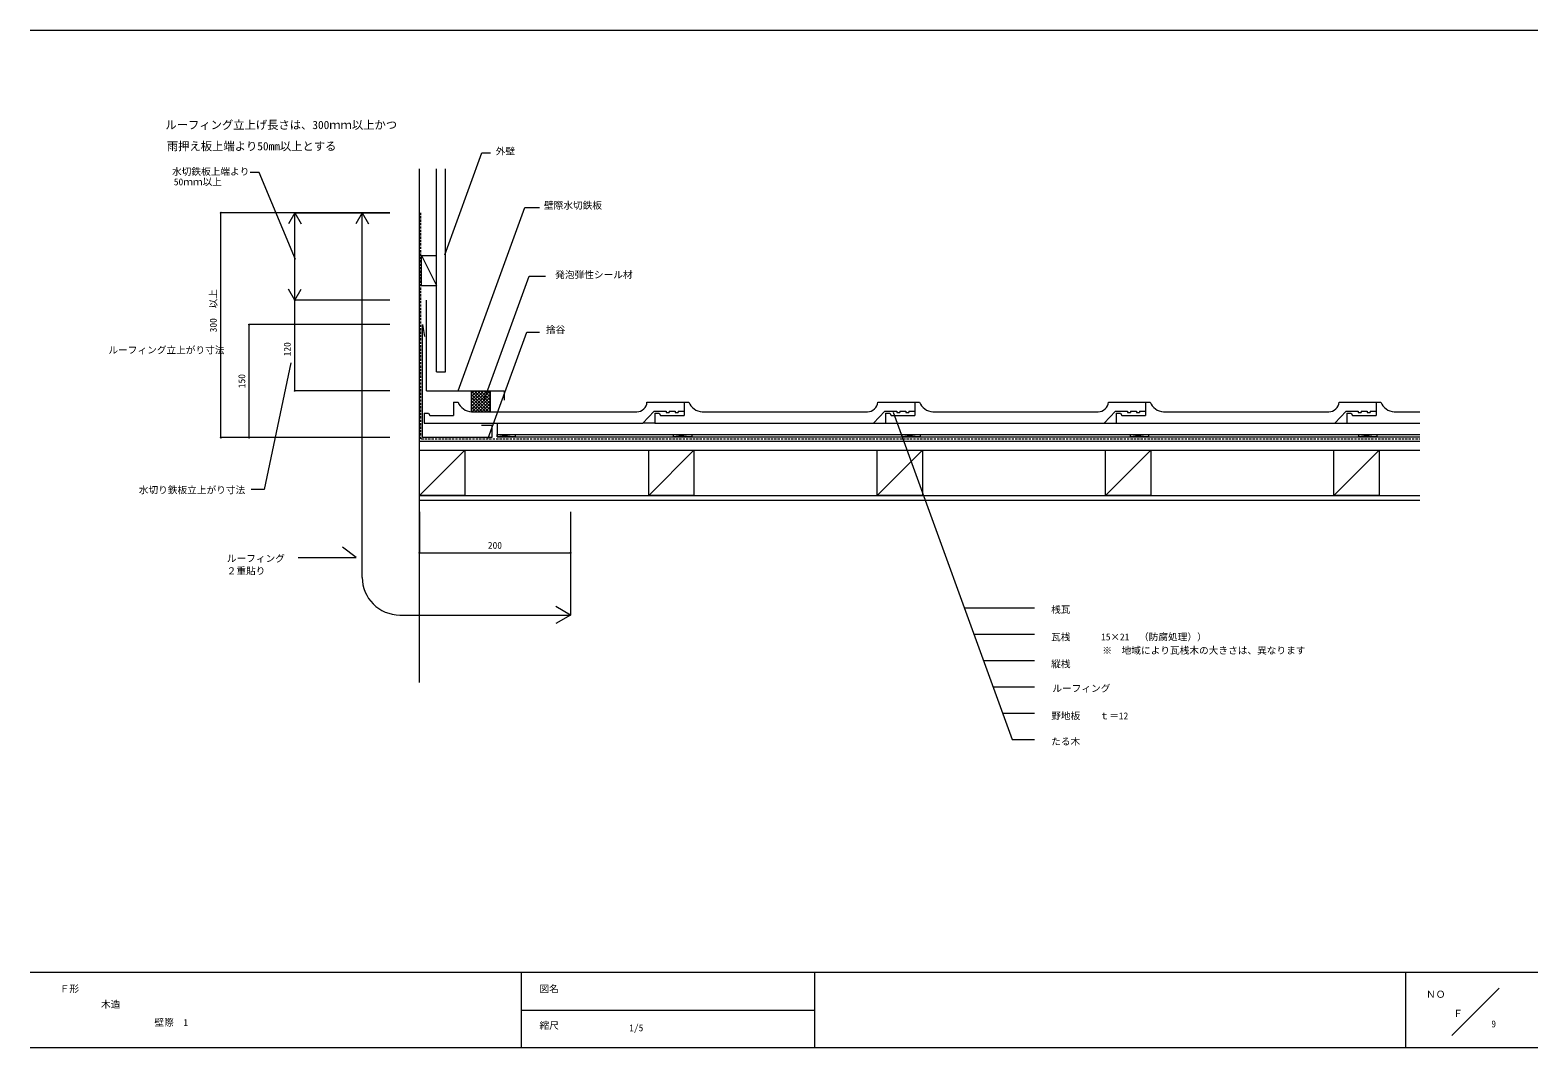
# Model space of a CAD drawing. Units: millimetres, scale not verified, with parts at other scales. Extents: x -198 to 202, y -140 to 130.
import ezdxf
from ezdxf.enums import TextEntityAlignment as Align

# ---------------------------------------------------------------- set-up
doc = ezdxf.new("R2010")
doc.units = ezdxf.units.MM
doc.header["$LTSCALE"] = 0.5
doc.header["$PDMODE"] = 32
doc.header["$PDSIZE"] = 0.25
doc.linetypes.add('DASHED1', pattern=[1.8, 1.2, -0.6])
for name, color, linetype, lineweight in [('0-0', 5, 'Continuous', 18), ('0-1', 7, 'Continuous', 18), ('1-0', 7, 'Continuous', 18), ('1-1', 3, 'Continuous', 18), ('1-2', 7, 'Continuous', 18), ('1-3', 7, 'Continuous', 18)]:
    doc.layers.add(name, color=color, linetype=linetype, lineweight=lineweight)
doc.styles.add('ＭＳ ゴシック', font='')
doc.styles.get('ＭＳ ゴシック').set_extended_font_data('MS Gothic')

msp = doc.modelspace()

# ---------------------------------------------------------------- linework, layer by layer
at = {"layer": '0-0'}
for p, q in [((-197.5676, 130.0135), (202.4324, 130.0135)), ((202.4324, -119.9865), (-197.5676, -119.9865)), ((-67.2973, -119.9865), (-67.2973, -139.9865)), ((10.5405, -119.9865), (10.5405, -139.9865)), ((167.4325, -139.9865), (167.4325, -119.9865)), ((192.1622, -124.1757), (179.5946, -136.7432)), ((-67.2973, -129.9865), (10.5405, -129.9865)), ((202.4324, -139.9865), (-197.5676, -139.9865))]:
    msp.add_line(p, q, dxfattribs=at)
at = {"layer": '0-1'}
for p, q in [((-87.5676, 70.4189), (-77.7341, 97.436)), ((-84.054, 34.3595), (-66.3631, 82.965)), ((-77.1695, 31.7027), (-65.1588, 64.7017)), ((50.2547, -23.2242), (68.9189, -23.2242)), ((52.8025, -30.2242), (68.9189, -30.2242)), ((55.3503, -37.2242), (68.9189, -37.2242)), ((57.8981, -44.2242), (68.9189, -44.2242)), ((60.4459, -51.2242), (68.9189, -51.2242))]:
    msp.add_line(p, q, dxfattribs=at)
at = {"layer": '1-0'}
for p, q in [((-94.254, -43.0946), (-94.254, 93.2323)), ((-94.254, 20.9595), (171.0811, 20.9595)), ((-73.6636, 22.7595), (-68.8636, 22.1595)), ((-73.6636, 22.7595), (171.0811, 22.7595)), ((-73.6636, 22.1595), (171.0811, 22.1595)), ((-26.8541, 22.7595), (-22.0541, 22.1595)), ((33.7459, 22.7595), (38.5459, 22.1595)), ((94.3459, 22.7595), (99.1459, 22.1595)), ((154.9459, 22.7595), (159.7459, 22.1595)), ((-94.254, 18.5595), (-82.0541, 18.5595)), ((-82.254, 18.5595), (-94.254, 6.5595)), ((-94.0541, 18.5595), (171.0811, 18.5595)), ((-21.4541, 18.5595), (-33.4541, 6.5595)), ((39.1459, 18.5595), (27.1459, 6.5595)), ((99.7459, 18.5595), (87.7459, 6.5595)), ((160.3459, 18.5595), (148.3459, 6.5595)), ((-94.254, 5.3595), (171.0811, 5.3595))]:
    msp.add_line(p, q, dxfattribs=at)
at = {"layer": '1-0', "color": 3}
for p, q in [((-87.4541, 25.7595), (-35.0541, 25.7595)), ((-31.8541, 25.7595), (26.1459, 25.7595)), ((29.3459, 25.7595), (87.3459, 25.7595)), ((29.3459, 25.7595), (87.3459, 25.7595)), ((90.5459, 25.7595), (148.5459, 25.7595)), ((90.5459, 25.7595), (148.5459, 25.7595)), ((151.7459, 25.7595), (171.0811, 25.7595)), ((151.7459, 25.7595), (171.0811, 25.7595))]:
    msp.add_line(p, q, dxfattribs=at)
at = {"layer": '1-0', "color": 3, "linetype": 'DASHED1'}
msp.add_line((-93.7495, 21.5595), (171.0811, 21.5595), dxfattribs=at)
at = {"layer": '1-0'}
for points in [[(-73.6636, 22.7595), (-73.6636, 22.1595), (-73.6636, 22.7595)], [(-73.6636, 22.7595), (-68.8636, 22.7595), (-68.8636, 22.1595), (-73.6636, 22.1595)], [(-82.0541, 6.5595), (-94.254, 6.5595), (171.0811, 6.5595)]]:
    msp.add_lwpolyline(points, dxfattribs=at)
for points in [[(-26.8541, 22.1595), (-26.8541, 22.7595), (-22.0541, 22.7595), (-22.0541, 22.1595)], [(33.7459, 22.1595), (33.7459, 22.7595), (38.5459, 22.7595), (38.5459, 22.1595)], [(94.3459, 22.1595), (94.3459, 22.7595), (99.1459, 22.7595), (99.1459, 22.1595)], [(154.9459, 22.1595), (154.9459, 22.7595), (159.7459, 22.7595), (159.7459, 22.1595)], [(-94.254, 6.5595), (-94.254, 18.5595), (-82.254, 18.5595), (-82.254, 6.5595)], [(-33.4541, 6.5595), (-33.4541, 18.5595), (-21.4541, 18.5595), (-21.4541, 6.5595)], [(27.1459, 6.5595), (27.1459, 18.5595), (39.1459, 18.5595), (39.1459, 6.5595)], [(87.7459, 6.5595), (87.7459, 18.5595), (99.7459, 18.5595), (99.7459, 6.5595)], [(148.3459, 6.5595), (148.3459, 18.5595), (160.3459, 18.5595), (160.3459, 6.5595)]]:
    msp.add_lwpolyline(points, close=True, dxfattribs=at)
at = {"layer": '1-1', "linetype": 'DASHED1'}
for p, q in [((-93.9251, 21.5595), (-93.9251, 81.5595)), ((-93.7495, 21.5595), (-93.9251, 21.5595))]:
    msp.add_line(p, q, dxfattribs=at)
at = {"layer": '1-1', "color": 2}
for p, q in [((-92.4543, 34.3595), (-92.4543, 58.3595)), ((-92.4543, 34.3595), (-71.7743, 34.3595)), ((-71.7743, 34.3595), (-71.7743, 31.8287)), ((-75.0541, 25.155), (-77.7807, 25.155)), ((-75.0541, 25.155), (-75.0541, 21.9074))]:
    msp.add_line(p, q, dxfattribs=at)
at = {"layer": '1-1'}
for p, q in [((-93.0541, 28.3595), (-93.0541, 25.7595)), ((-93.0541, 28.3595), (-91.8541, 28.3595)), ((-91.8541, 28.3595), (-91.57, 27.7595)), ((-85.2541, 31.3595), (-85.2541, 27.7595)), ((-85.2541, 31.3595), (-84.054, 31.3595)), ((-80.454, 28.7595), (-36.6541, 28.7595)), ((-32.0541, 28.9595), (-35.0541, 25.7595)), ((-33.9163, 31.3595), (-24.0541, 31.3595)), ((-32.0541, 28.9595), (-28.8541, 28.9595)), ((-31.8541, 28.3595), (-31.8541, 25.7595)), ((-31.8541, 28.3595), (-30.6541, 28.3595)), ((-30.6541, 28.3595), (-30.37, 27.7595)), ((-28.8541, 28.9595), (-28.8541, 28.5595)), ((-28.8541, 28.5595), (-28.0541, 28.5595)), ((-28.0541, 28.9595), (-28.0541, 28.5595)), ((-28.0541, 28.9595), (-26.4541, 28.9595)), ((-26.4541, 28.9595), (-26.4541, 28.5595)), ((-26.4541, 28.5595), (-25.6541, 28.5595)), ((-25.6541, 28.9595), (-25.6541, 28.5595)), ((-25.6541, 28.9595), (-24.0541, 28.9595)), ((-24.0541, 31.3595), (-24.0541, 28.9595)), ((-24.0541, 31.3595), (-24.0541, 27.7595)), ((-24.0541, 31.3595), (-22.854, 31.3595)), ((-19.2541, 28.7595), (24.5459, 28.7595)), ((29.1459, 28.9595), (26.1459, 25.7595)), ((27.2837, 31.3595), (37.1459, 31.3595)), ((29.1459, 28.9595), (32.3459, 28.9595)), ((29.3459, 28.3595), (29.3459, 25.7595)), ((29.3459, 28.3595), (30.5459, 28.3595)), ((30.5459, 28.3595), (30.83, 27.7595)), ((32.3459, 28.9595), (32.3459, 28.5595)), ((32.3459, 28.5595), (33.1459, 28.5595)), ((33.1459, 28.9595), (33.1459, 28.5595)), ((33.1459, 28.9595), (34.7459, 28.9595)), ((34.7459, 28.9595), (34.7459, 28.5595)), ((34.7459, 28.5595), (35.5459, 28.5595)), ((35.5459, 28.9595), (35.5459, 28.5595)), ((35.5459, 28.9595), (37.1459, 28.9595)), ((37.1459, 31.3595), (37.1459, 28.9595)), ((37.1459, 31.3595), (37.1459, 27.7595)), ((37.1459, 31.3595), (38.3459, 31.3595)), ((41.9459, 28.7595), (85.7459, 28.7595)), ((90.3459, 28.9595), (87.3459, 25.7595)), ((88.4837, 31.3595), (98.3459, 31.3595)), ((90.3459, 28.9595), (93.5459, 28.9595)), ((90.5459, 28.3595), (90.5459, 25.7595)), ((90.5459, 28.3595), (91.7459, 28.3595)), ((91.7459, 28.3595), (92.03, 27.7595)), ((93.5459, 28.9595), (93.5459, 28.5595)), ((93.5459, 28.5595), (94.3459, 28.5595)), ((94.3459, 28.9595), (94.3459, 28.5595)), ((94.3459, 28.9595), (95.9459, 28.9595)), ((95.9459, 28.9595), (95.9459, 28.5595)), ((95.9459, 28.5595), (96.7459, 28.5595)), ((96.7459, 28.9595), (96.7459, 28.5595)), ((96.7459, 28.9595), (98.3459, 28.9595)), ((98.3459, 31.3595), (98.3459, 28.9595)), ((98.3459, 31.3595), (98.3459, 27.7595)), ((98.3459, 31.3595), (99.5459, 31.3595)), ((103.1459, 28.7595), (146.9459, 28.7595)), ((151.5459, 28.9595), (148.5459, 25.7595)), ((149.6837, 31.3595), (159.5459, 31.3595)), ((151.5459, 28.9595), (154.7459, 28.9595)), ((151.7459, 28.3595), (151.7459, 25.7595)), ((151.7459, 28.3595), (152.9459, 28.3595)), ((152.9459, 28.3595), (153.23, 27.7595)), ((154.7459, 28.9595), (154.7459, 28.5595)), ((154.7459, 28.5595), (155.5459, 28.5595)), ((155.5459, 28.9595), (155.5459, 28.5595)), ((155.5459, 28.9595), (157.1459, 28.9595)), ((157.1459, 28.9595), (157.1459, 28.5595)), ((157.1459, 28.5595), (157.9459, 28.5595)), ((157.9459, 28.9595), (157.9459, 28.5595)), ((157.9459, 28.9595), (159.5459, 28.9595)), ((159.5459, 31.3595), (159.5459, 28.9595)), ((159.5459, 31.3595), (159.5459, 27.7595)), ((159.5459, 31.3595), (160.746, 31.3595)), ((164.3459, 28.7595), (171.0811, 28.7595)), ((-93.0541, 25.7595), (-35.0541, 25.7595)), ((-91.57, 27.7595), (-85.2541, 27.7595)), ((-31.8541, 25.7595), (26.1459, 25.7595)), ((-30.37, 27.7595), (-24.0541, 27.7595)), ((30.83, 27.7595), (37.1459, 27.7595)), ((92.03, 27.7595), (98.3459, 27.7595)), ((153.23, 27.7595), (159.5459, 27.7595))]:
    msp.add_line(p, q, dxfattribs=at)
at = {"layer": '1-1', "color": 7}
for p, q in [((-73.6636, 25.7595), (-73.6636, 22.1595)), ((-31.8541, 25.7595), (-35.0541, 25.7595)), ((26.1459, 25.7595), (29.3459, 25.7595)), ((87.3459, 25.7595), (90.5459, 25.7595)), ((148.5459, 25.7595), (151.7459, 25.7595))]:
    msp.add_line(p, q, dxfattribs=at)
at = {"layer": '1-1', "color": 2}
msp.add_lwpolyline([(-75.0541, 21.9074), (-93.4956, 21.9074), (-93.4956, 51.9074), (-92.9668, 48.7026)], dxfattribs=at)
at = {"layer": '1-1'}
for centre, radius, start, end in [((-80.2079, 32.8925), 4.1404, 201.73239, 266.59201), ((-36.6587, 31.5058), 2.7464, 270.09653, 356.9456), ((-19.0079, 32.8925), 4.1404, 201.73239, 266.59201), ((24.5413, 31.5058), 2.7464, 270.09653, 356.9456), ((42.1921, 32.8925), 4.1404, 201.73239, 266.59201), ((85.7413, 31.5058), 2.7464, 270.09653, 356.9456), ((103.3921, 32.8925), 4.1404, 201.73239, 266.59201), ((146.9413, 31.5058), 2.7464, 270.09653, 356.9456), ((164.5921, 32.8925), 4.1404, 201.73239, 266.59201)]:
    msp.add_arc(centre, radius, start, end, dxfattribs=at)
at = {"layer": '1-2'}
for p, q in [((-89.7345, 39.3595), (-89.7345, 93.2323)), ((-87.3345, 39.3595), (-87.3345, 93.2323)), ((-93.7345, 70.236), (-89.7345, 70.236)), ((-93.7345, 62.236), (-89.7345, 62.236)), ((-89.7345, 39.3595), (-87.3345, 39.3595)), ((-80.454, 28.7595), (-80.454, 34.3595)), ((-80.454, 29.4121), (-75.5066, 34.3595)), ((-80.454, 30.2606), (-76.3552, 34.3595)), ((-80.454, 31.1091), (-77.2037, 34.3595)), ((-80.454, 31.9577), (-78.0522, 34.3595)), ((-80.454, 32.8062), (-78.9008, 34.3595)), ((-80.454, 33.6547), (-79.7493, 34.3595)), ((-80.454, 34.2123), (-75.454, 29.2123)), ((-80.454, 33.3637), (-75.8498, 28.7595)), ((-80.454, 32.5152), (-76.6983, 28.7595)), ((-80.2581, 28.7595), (-75.454, 33.5635)), ((-79.7527, 34.3595), (-75.454, 30.0608)), ((-79.4096, 28.7595), (-75.454, 32.715)), ((-78.9042, 34.3595), (-75.454, 30.9093)), ((-78.0557, 34.3595), (-75.454, 31.7578)), ((-77.2072, 34.3595), (-75.454, 32.6063)), ((-76.3587, 34.3595), (-75.454, 33.4548)), ((-75.5102, 34.3595), (-75.454, 34.3034)), ((-75.454, 28.7595), (-75.454, 34.3595)), ((-80.454, 31.6667), (-77.5468, 28.7595)), ((-80.454, 30.8182), (-78.3953, 28.7595)), ((-80.454, 29.9697), (-79.2438, 28.7595)), ((-80.454, 29.1212), (-80.0923, 28.7595)), ((-78.5611, 28.7595), (-75.454, 31.8665)), ((-77.7125, 28.7595), (-75.454, 31.018)), ((-76.864, 28.7595), (-75.454, 30.1694)), ((-76.0155, 28.7595), (-75.454, 29.3209))]:
    msp.add_line(p, q, dxfattribs=at)
for points in [[(-93.7345, 62.236), (-93.7345, 70.236), (-89.7345, 62.236)], [(31.3665, 28.6708), (62.9937, -58.2242), (68.9189, -58.2242)]]:
    msp.add_lwpolyline(points, dxfattribs=at)
at = {"layer": '1-3'}
for p, q in [((-77.7341, 97.436), (-75.4054, 97.436)), ((-147.0125, 21.9074), (-147.0125, 81.5595)), ((-102.1622, 81.5595), (-147.0125, 81.5595)), ((-127.3699, 81.5595), (-102.1622, 81.5595)), ((-127.3699, 81.5595), (-125.6855, 78.642)), ((-109.4685, 81.5595), (-111.1529, 78.642)), ((-109.4685, 81.5595), (-107.7842, 78.642)), ((-109.4685, -15.157), (-109.4685, 81.5595)), ((-66.3631, 82.965), (-62.4324, 82.965)), ((-65.1588, 64.7017), (-60.8108, 64.7017)), ((-127.3699, 58.3595), (-129.0542, 61.2769)), ((-127.3699, 58.3595), (-125.6855, 61.2769)), ((-102.1622, 58.3595), (-127.3699, 58.3595)), ((-127.3699, 34.3595), (-127.3699, 56.3595)), ((-139.4595, 21.9074), (-139.4595, 51.9074)), ((-102.1622, 51.9074), (-139.4595, 51.9074)), ((-76.0834, 21.727), (-65.8243, 49.9136)), ((-65.8243, 49.9136), (-62.4324, 49.9136)), ((-102.1622, 34.3595), (-127.3699, 34.3595)), ((-102.1622, 21.9074), (-147.0125, 21.9074)), ((-102.1622, 21.9074), (-139.4595, 21.9074)), ((-94.254, 2.182), (-94.254, -8.6397)), ((-54.2541, 2.182), (-54.2541, -8.6397)), ((-111.0811, -9.8514), (-114.725, -7.1873)), ((-126.4865, -9.8514), (-111.0811, -9.8514)), ((-94.254, -8.6397), (-54.2541, -8.6397)), ((-54.2541, -8.6397), (-54.2541, -25.157)), ((-54.2541, -25.157), (-58.1157, -22.9275)), ((-99.4685, -25.157), (-54.2541, -25.157)), ((-54.2541, -25.157), (-58.1157, -27.3865))]:
    msp.add_line(p, q, dxfattribs=at)
for points in [[(-127.211, 69.2082), (-136.8519, 92.2881), (-139.1892, 92.2881)], [(-127.3699, 56.3595), (-127.3699, 81.5595), (-129.0542, 78.642)], [(-128.4065, 41.7591), (-135.4481, 8.1516), (-138.9688, 8.1516)]]:
    msp.add_lwpolyline(points, dxfattribs=at)
msp.add_arc((-99.4685, -15.157), 10, 180, 270, dxfattribs=at)
for p in [(-147.0125, 81.5595), (-127.3699, 58.3595), (-139.4595, 51.9074), (-127.3699, 34.3595), (-147.0125, 21.9074), (-139.4595, 21.9074), (-94.254, -8.6397), (-54.2541, -8.6397)]:
    msp.add_point(p, dxfattribs=at)

# ---------------------------------------------------------------- texts
at = {"layer": '0-0', "color": 7, "style": 'ＭＳ ゴシック'}
for s, p in [('Ｆ形', (-189.7297, -125.7973)), ('図名', (-62.4324, -125.7973)), ('木造', (-178.7681, -129.91)), ('ＮＯ', (172.7778, -127.2561)), ('Ｆ', (179.9906, -132.3213)), ('縮尺', (-62.4324, -135.527)), ('1/5', (-38.6278, -136.1375))]:
    msp.add_text(s, height=1.833, dxfattribs=at).set_placement(p, align=Align.BOTTOM_LEFT)
at = {"layer": '0-1', "style": 'ＭＳ ゴシック'}
for s, p in [('外壁', (-74.0467, 96.4306)), ('壁際水切鉄板', (-61.2491, 82.0552)), ('発泡弾性シール材', (-58.2688, 63.6476)), ('捨谷', (-60.7232, 49.0968)), ('ルーフィング立上がり寸法', (-176.8053, 43.6772)), ('水切り鉄板立上がり寸法', (-168.7355, 6.5513)), ('ルーフィング', (-145.3845, -11.6179)), ('２重貼り', (-145.431, -14.9189)), ('桟瓦', (73.3142, -25.1675)), ('瓦桟\u3000', (73.3142, -32.468)), ('縦桟', (73.3142, -39.6025)), ('ルーフィング', (73.6197, -46.0867)), ('野地板\u3000\u3000ｔ＝12', (73.3142, -53.3737)), ('たる木', (73.3142, -60.1764)), ('壁際\u30001', (-164.6024, -134.7264)), ('9', (190.0929, -135.0981))]:
    msp.add_text(s, height=1.833, dxfattribs=at).set_placement(p, align=Align.BOTTOM_LEFT)
at = {"layer": '1-3', "style": 'ＭＳ ゴシック'}
for s, height, p in [('ルーフィング立上げ長さは、300ｍｍ以上かつ', 2.199, (-161.6851, 103.1064)), ('雨押え板上端より50mm以上とする', 2.199, (-161.2985, 97.4593)), ('水切鉄板上端より', 1.833, (-159.9318, 91.0221)), ('50ｍｍ以上', 1.833, (-159.4449, 88.2954)), ('200', 1.833, (-76.129, -8.1397)), ('15×21\u3000（防腐処理））', 1.833, (86.5736, -32.4359)), ('※\u3000地域により瓦桟木の大きさは、異なります', 1.833, (86.8816, -36.0255))]:
    msp.add_text(s, height=height, dxfattribs=at).set_placement(p, align=Align.BOTTOM_LEFT)
for s, p in [('300\u3000以上', (-147.5125, 49.8584)), ('120', (-127.8699, 43.4845)), ('150', (-139.9595, 35.0324))]:
    msp.add_text(s, height=1.833, rotation=90, dxfattribs=at).set_placement(p, align=Align.BOTTOM_LEFT)

doc.saveas('drawing.dxf')
